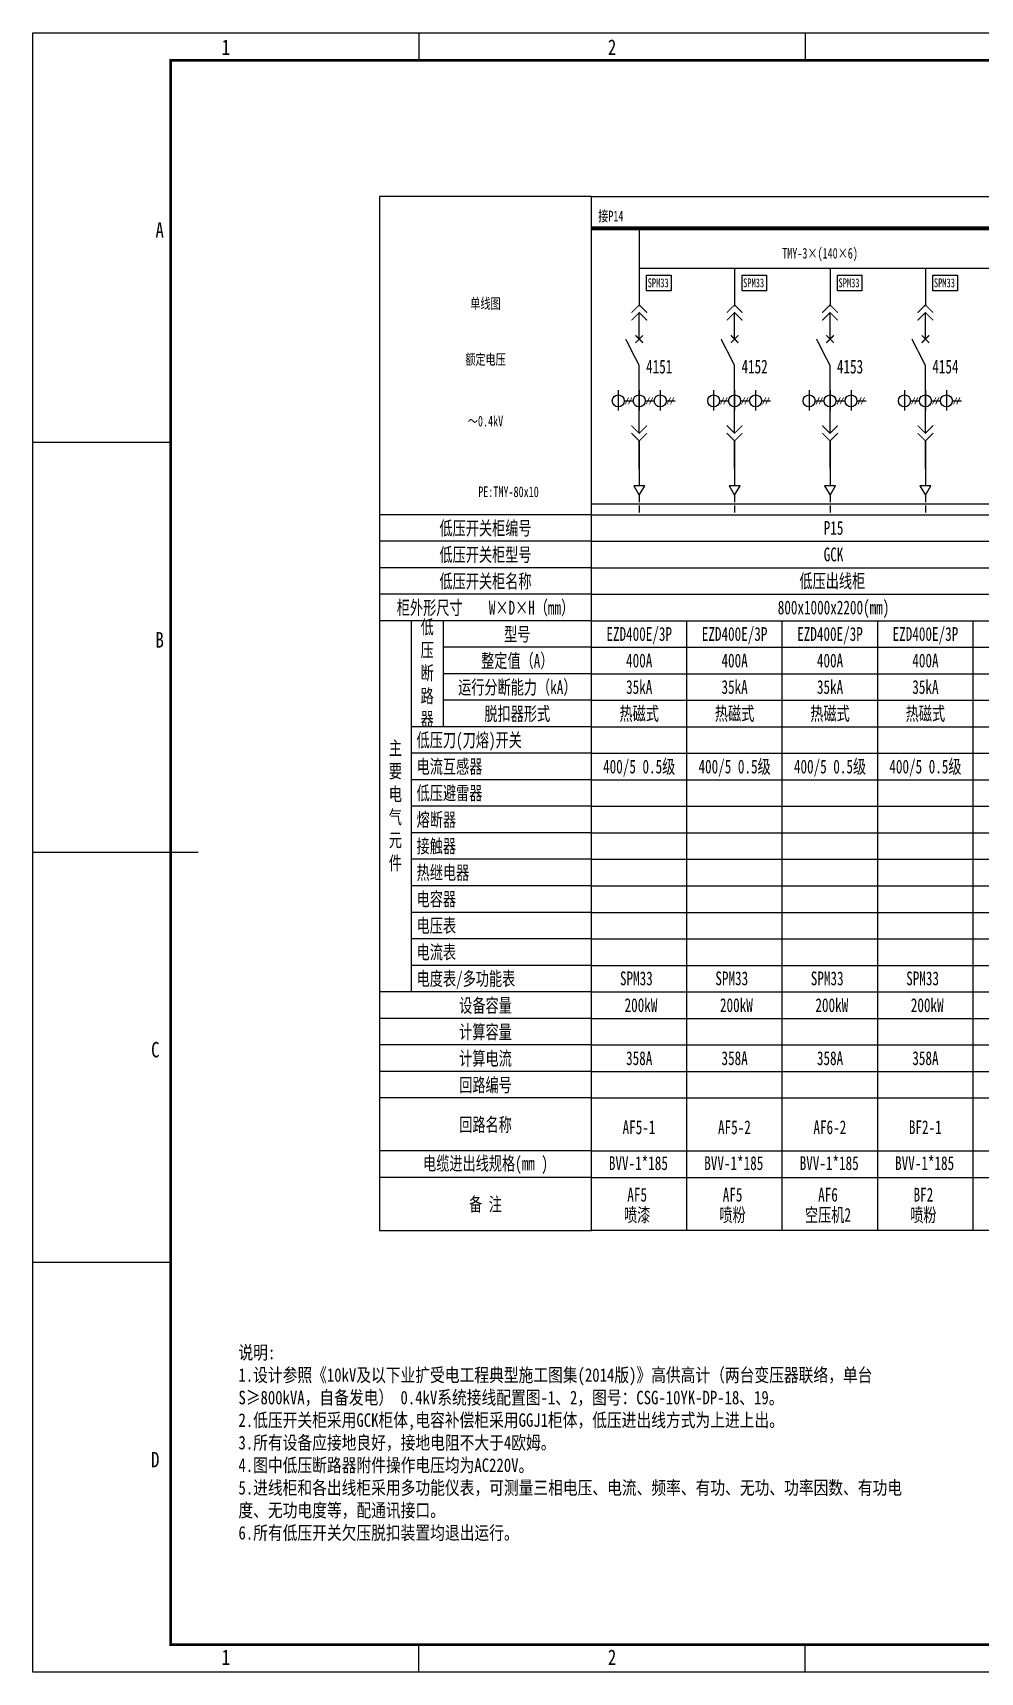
# Model space of a CAD drawing. Extents: x -700117 to -483644, y 1301776 to 1331476.
# Drawn here: x -571626 to -554453, y 1301776 to 1331476 of the extents above; entities that cross this region are included whole.
import ezdxf
from ezdxf.enums import TextEntityAlignment as Align

# ---------------------------------------------------------------- set-up
doc = ezdxf.new("R2010")
doc.units = 0
doc.header["$LTSCALE"] = 1000
doc.linetypes.add('DASH', pattern=[0.35, 0.25, -0.1])
doc.linetypes.add('DASHED2', pattern=[0.375, 0.25, -0.125])
doc.layers.get('0').update_dxf_attribs({"linetype": 'CONTINUOUS'})
for name, color, linetype in [('TK', 5, 'CONTINUOUS'), ('内框', 3, 'CONTINUOUS'), ('外框', 2, 'CONTINUOUS')]:
    doc.layers.add(name, color=color, linetype=linetype)
doc.styles.add('宋体', font='', dxfattribs={"width": 0.8, "height": 3.8})
doc.styles.add('宋体1', font='', dxfattribs={"width": 0.7})
doc.styles.get('宋体').set_extended_font_data('SimSun')
doc.styles.get('宋体1').set_extended_font_data('SimSun')

# ---------------------------------------------------------------- blocks, each defined once
blk = doc.blocks.new('集安A3图框')
at = {"layer": 'TK'}
for p, q in [((-35000, 29700), (-35000, 29200)), ((-28000, 29700), (-28000, 29200)), ((-39500, 22275), (-42000, 22275)), ((-39000, 14850), (-42000, 14850)), ((-39500, 7425), (-42000, 7425)), ((-35000, 0), (-35000, 500)), ((-28000, 0), (-28000, 500))]:
    blk.add_line(p, q, dxfattribs=at)
at = {"layer": '内框', "const_width": 50, "flags": 128}
blk.add_lwpolyline([(-39500, 500), (-39500, 29200), (-500, 29200), (-500, 500)], close=True, dxfattribs=at)
at = {"layer": '外框', "flags": 128}
blk.add_lwpolyline([(-42000, 0), (-42000, 29700), (0, 29700), (0, 0)], close=True, dxfattribs=at)
at = {"layer": 'TK', "style": '宋体', "width": 0.8}
for s, p in [('1', (-38500, 29300)), ('2', (-31500, 29300)), ('A', (-39700, 25988)), ('B', (-39700, 18562)), ('C', (-39779, 11138)), ('D', (-39780, 3712)), ('1', (-38500, 131)), ('2', (-31500, 131))]:
    blk.add_text(s, height=280, dxfattribs=at).set_placement(p, align=Align.CENTER)

msp = doc.modelspace()

# ---------------------------------------------------------------- linework, layer by layer
at = {"color": 7, "ltscale": 1000}
for p, q in [((-561499.2, 1328509.7), (-565341.6, 1328509.7)), ((-565341.6, 1328509.7), (-565341.6, 1309778.1)), ((-560634.5, 1327900.6), (-560634.5, 1326524.8)), ((-558905.2, 1327212.7), (-558905.2, 1326524.8)), ((-557175.8, 1327212.7), (-557175.8, 1326524.8)), ((-555446.5, 1327212.7), (-555446.5, 1326524.8)), ((-560634.5, 1326924.4), (-560634.5, 1326524.8)), ((-558905.2, 1326924.4), (-558905.2, 1326524.8)), ((-557175.8, 1326924.4), (-557175.8, 1326524.8)), ((-555446.5, 1326924.4), (-555446.5, 1326524.8)), ((-560634.5, 1325927), (-560634.5, 1326407.3)), ((-558905.2, 1325927), (-558905.2, 1326407.3)), ((-557175.8, 1325927), (-557175.8, 1326407.3)), ((-555446.5, 1325927), (-555446.5, 1326407.3)), ((-560634.5, 1324082), (-560634.5, 1323270.3)), ((-558905.2, 1324082), (-558905.2, 1323270.3)), ((-557175.8, 1324082), (-557175.8, 1323270.3)), ((-555446.5, 1324082), (-555446.5, 1323270.3)), ((-561499.2, 1322746.1), (-565341.6, 1322746.1)), ((-561499.2, 1322746.1), (-559769.9, 1322746.1)), ((-559769.9, 1322746.1), (-558040.5, 1322746.1)), ((-558040.5, 1322746.1), (-556311.1, 1322746.1)), ((-556311.1, 1322746.1), (-554581.8, 1322746.1)), ((-554581.8, 1322746.1), (-552852.4, 1322746.1)), ((-561499.2, 1322265.8), (-565341.6, 1322265.8)), ((-561499.2, 1322265.8), (-559769.9, 1322265.8)), ((-559769.9, 1322265.8), (-558040.5, 1322265.8)), ((-558040.5, 1322265.8), (-556311.1, 1322265.8)), ((-556311.1, 1322265.8), (-554581.8, 1322265.8)), ((-554581.8, 1322265.8), (-552852.4, 1322265.8)), ((-561499.2, 1321785.5), (-565341.6, 1321785.5)), ((-561499.2, 1321785.5), (-559769.9, 1321785.5)), ((-559769.9, 1321785.5), (-558040.5, 1321785.5)), ((-558040.5, 1321785.5), (-556311.1, 1321785.5)), ((-556311.1, 1321785.5), (-554581.8, 1321785.5)), ((-554581.8, 1321785.5), (-552852.4, 1321785.5)), ((-561499.2, 1321305.2), (-565341.6, 1321305.2)), ((-561499.2, 1321305.2), (-559769.9, 1321305.2)), ((-559769.9, 1321305.2), (-558040.5, 1321305.2)), ((-558040.5, 1321305.2), (-556311.1, 1321305.2)), ((-556311.1, 1321305.2), (-554581.8, 1321305.2)), ((-554581.8, 1321305.2), (-552852.4, 1321305.2)), ((-561499.2, 1320824.9), (-565341.6, 1320824.9)), ((-564188.9, 1320824.9), (-564188.9, 1318903.7)), ((-561499.2, 1320824.9), (-559769.9, 1320824.9)), ((-559769.9, 1309778.1), (-559769.9, 1320824.9)), ((-559769.9, 1320824.9), (-558040.5, 1320824.9)), ((-558040.5, 1309778.1), (-558040.5, 1320824.9)), ((-558040.5, 1320824.9), (-556311.1, 1320824.9)), ((-556311.1, 1309778.1), (-556311.1, 1320824.9)), ((-556311.1, 1320824.9), (-554581.8, 1320824.9)), ((-554581.8, 1309778.1), (-554581.8, 1320824.9)), ((-554581.8, 1320824.9), (-552852.4, 1320824.9)), ((-561499.2, 1320344.6), (-564188.9, 1320344.6)), ((-561499.2, 1320344.6), (-559769.9, 1320344.6)), ((-559769.9, 1320344.6), (-558040.5, 1320344.6)), ((-558040.5, 1320344.6), (-556311.1, 1320344.6)), ((-556311.1, 1320344.6), (-554581.8, 1320344.6)), ((-554581.8, 1320344.6), (-552852.4, 1320344.6)), ((-561499.2, 1319864.3), (-564188.9, 1319864.3)), ((-561499.2, 1319864.3), (-559769.9, 1319864.3)), ((-559769.9, 1319864.3), (-558040.5, 1319864.3)), ((-558040.5, 1319864.3), (-556311.1, 1319864.3)), ((-556311.1, 1319864.3), (-554581.8, 1319864.3)), ((-554581.8, 1319864.3), (-552852.4, 1319864.3)), ((-561499.2, 1319384), (-564188.9, 1319384)), ((-561499.2, 1319384), (-559769.9, 1319384)), ((-559769.9, 1319384), (-558040.5, 1319384)), ((-558040.5, 1319384), (-556311.1, 1319384)), ((-556311.1, 1319384), (-554581.8, 1319384)), ((-554581.8, 1319384), (-552852.4, 1319384)), ((-561499.2, 1318903.7), (-564765.2, 1318903.7)), ((-561499.2, 1318903.7), (-559769.9, 1318903.7)), ((-559769.9, 1318903.7), (-558040.5, 1318903.7)), ((-558040.5, 1318903.7), (-556311.1, 1318903.7)), ((-556311.1, 1318903.7), (-554581.8, 1318903.7)), ((-554581.8, 1318903.7), (-552852.4, 1318903.7)), ((-561499.2, 1318423.4), (-564765.2, 1318423.4)), ((-561499.2, 1318423.4), (-559769.9, 1318423.4)), ((-559769.9, 1318423.4), (-558040.5, 1318423.4)), ((-558040.5, 1318423.4), (-556311.1, 1318423.4)), ((-556311.1, 1318423.4), (-554581.8, 1318423.4)), ((-554581.8, 1318423.4), (-552852.4, 1318423.4)), ((-561499.2, 1317943.1), (-564765.2, 1317943.1)), ((-561499.2, 1317943.1), (-559769.9, 1317943.1)), ((-559769.9, 1317943.1), (-558040.5, 1317943.1)), ((-558040.5, 1317943.1), (-556311.1, 1317943.1)), ((-556311.1, 1317943.1), (-554581.8, 1317943.1)), ((-554581.8, 1317943.1), (-552852.4, 1317943.1)), ((-561499.2, 1317462.8), (-564765.2, 1317462.8)), ((-561499.2, 1317462.8), (-559769.9, 1317462.8)), ((-559769.9, 1317462.8), (-558040.5, 1317462.8)), ((-558040.5, 1317462.8), (-556311.1, 1317462.8)), ((-556311.1, 1317462.8), (-554581.8, 1317462.8)), ((-554581.8, 1317462.8), (-552852.4, 1317462.8)), ((-561499.2, 1316982.6), (-564765.2, 1316982.6)), ((-561499.2, 1316502.3), (-564765.2, 1316502.3)), ((-561499.2, 1316022), (-564765.2, 1316022)), ((-561499.2, 1315541.7), (-564765.2, 1315541.7)), ((-561499.2, 1315541.7), (-559769.9, 1315541.7)), ((-559769.9, 1315541.7), (-558040.5, 1315541.7)), ((-558040.5, 1315541.7), (-556311.1, 1315541.7)), ((-556311.1, 1315541.7), (-554581.8, 1315541.7)), ((-554581.8, 1315541.7), (-552852.4, 1315541.7)), ((-561499.2, 1315061.4), (-564765.2, 1315061.4)), ((-561499.2, 1315061.4), (-559769.9, 1315061.4)), ((-559769.9, 1315061.4), (-558040.5, 1315061.4)), ((-558040.5, 1315061.4), (-556311.1, 1315061.4)), ((-556311.1, 1315061.4), (-554581.8, 1315061.4)), ((-554581.8, 1315061.4), (-552852.4, 1315061.4)), ((-561499.2, 1314581.1), (-564765.2, 1314581.1)), ((-561499.2, 1314581.1), (-559769.9, 1314581.1)), ((-559769.9, 1314581.1), (-558040.5, 1314581.1)), ((-558040.5, 1314581.1), (-556311.1, 1314581.1)), ((-556311.1, 1314581.1), (-554581.8, 1314581.1)), ((-554581.8, 1314581.1), (-552852.4, 1314581.1)), ((-561499.2, 1314100.8), (-565341.6, 1314100.8)), ((-561499.2, 1314100.8), (-559769.9, 1314100.8)), ((-559769.9, 1314100.8), (-558040.5, 1314100.8)), ((-558040.5, 1314100.8), (-556311.1, 1314100.8)), ((-556311.1, 1314100.8), (-554581.8, 1314100.8)), ((-554581.8, 1314100.8), (-552852.4, 1314100.8)), ((-561499.2, 1313620.5), (-565341.6, 1313620.5)), ((-561499.2, 1313620.5), (-559769.9, 1313620.5)), ((-559769.9, 1313620.5), (-558040.5, 1313620.5)), ((-558040.5, 1313620.5), (-556311.1, 1313620.5)), ((-556311.1, 1313620.5), (-554581.8, 1313620.5)), ((-554581.8, 1313620.5), (-552852.4, 1313620.5)), ((-561499.2, 1313140.2), (-565341.6, 1313140.2)), ((-561499.2, 1313140.2), (-559769.9, 1313140.2)), ((-559769.9, 1313140.2), (-558040.5, 1313140.2)), ((-558040.5, 1313140.2), (-556311.1, 1313140.2)), ((-556311.1, 1313140.2), (-554581.8, 1313140.2)), ((-554581.8, 1313140.2), (-552852.4, 1313140.2)), ((-561499.2, 1312659.9), (-565341.6, 1312659.9)), ((-561499.2, 1312659.9), (-559769.9, 1312659.9)), ((-559769.9, 1312659.9), (-558040.5, 1312659.9)), ((-558040.5, 1312659.9), (-556311.1, 1312659.9)), ((-556311.1, 1312659.9), (-554581.8, 1312659.9)), ((-554581.8, 1312659.9), (-552852.4, 1312659.9)), ((-561499.2, 1312179.6), (-565341.6, 1312179.6)), ((-561499.2, 1312179.6), (-559769.9, 1312179.6)), ((-559769.9, 1312179.6), (-558040.5, 1312179.6)), ((-558040.5, 1312179.6), (-556311.1, 1312179.6)), ((-556311.1, 1312179.6), (-554581.8, 1312179.6)), ((-554581.8, 1312179.6), (-552852.4, 1312179.6)), ((-561499.2, 1311219), (-565341.6, 1311219)), ((-561499.2, 1311219), (-559769.9, 1311219)), ((-559769.9, 1311219), (-558040.5, 1311219)), ((-558040.5, 1311219), (-556311.1, 1311219)), ((-556311.1, 1311219), (-554581.8, 1311219)), ((-554581.8, 1311219), (-552852.4, 1311219)), ((-561499.2, 1310738.7), (-565341.6, 1310738.7)), ((-561499.2, 1310738.7), (-559769.9, 1310738.7)), ((-559769.9, 1310738.7), (-558040.5, 1310738.7)), ((-558040.5, 1310738.7), (-556311.1, 1310738.7)), ((-556311.1, 1310738.7), (-554581.8, 1310738.7)), ((-554581.8, 1310738.7), (-552852.4, 1310738.7)), ((-565341.6, 1309778.1), (-561499.2, 1309778.1)), ((-559769.9, 1309778.1), (-561499.2, 1309778.1)), ((-558040.5, 1309778.1), (-559769.9, 1309778.1)), ((-556311.1, 1309778.1), (-558040.5, 1309778.1)), ((-554581.8, 1309778.1), (-556311.1, 1309778.1)), ((-552852.4, 1309778.1), (-554581.8, 1309778.1))]:
    msp.add_line(p, q, dxfattribs=at)
at = {"color": 3}
msp.add_line((-561499.2, 1309778.1), (-561499.2, 1328509.7), dxfattribs=at)
at = {"color": 7}
for p, q in [((-561499.2, 1328509.7), (-552852.4, 1328509.7)), ((-560634.5, 1324220.4), (-560634.5, 1325446.7)), ((-558905.2, 1324220.4), (-558905.2, 1325446.7)), ((-557175.8, 1324220.4), (-557175.8, 1325446.7)), ((-555446.5, 1324220.4), (-555446.5, 1325446.7)), ((-561014.8, 1325002.8), (-561014.8, 1324633.2)), ((-560634.5, 1325002.8), (-560634.5, 1324633.2)), ((-560254.2, 1325002.8), (-560254.2, 1324633.2)), ((-559285.5, 1325002.8), (-559285.5, 1324633.2)), ((-558905.2, 1325002.8), (-558905.2, 1324633.2)), ((-558524.9, 1325002.8), (-558524.9, 1324633.2)), ((-557556.1, 1325002.8), (-557556.1, 1324633.2)), ((-557175.8, 1325002.8), (-557175.8, 1324633.2)), ((-556795.5, 1325002.8), (-556795.5, 1324633.2)), ((-555826.8, 1325002.8), (-555826.8, 1324633.2)), ((-555446.5, 1325002.8), (-555446.5, 1324633.2)), ((-555066.2, 1325002.8), (-555066.2, 1324633.2)), ((-560903.9, 1324808.3), (-560742.6, 1324808.3)), ((-560523.7, 1324808.3), (-560362.3, 1324808.3)), ((-560143.4, 1324808.3), (-559982, 1324808.3)), ((-559174.6, 1324808.3), (-559013.2, 1324808.3)), ((-558794.3, 1324808.3), (-558633, 1324808.3)), ((-558414, 1324808.3), (-558252.7, 1324808.3)), ((-557445.2, 1324808.3), (-557283.9, 1324808.3)), ((-557064.9, 1324808.3), (-556903.6, 1324808.3)), ((-556684.7, 1324808.3), (-556523.3, 1324808.3)), ((-555715.9, 1324808.3), (-555554.5, 1324808.3)), ((-555335.6, 1324808.3), (-555174.2, 1324808.3)), ((-554955.3, 1324808.3), (-554794, 1324808.3)), ((-560634.5, 1323581.9), (-560634.5, 1324082)), ((-558905.2, 1323581.9), (-558905.2, 1324082)), ((-557175.8, 1323581.9), (-557175.8, 1324082)), ((-555446.5, 1323581.9), (-555446.5, 1324082)), ((-564765.2, 1320824.9), (-564765.2, 1314100.8)), ((-561499.2, 1316982.6), (-559769.9, 1316982.6)), ((-559769.9, 1316982.6), (-558040.5, 1316982.6)), ((-558040.5, 1316982.6), (-556311.1, 1316982.6)), ((-556311.1, 1316982.6), (-554581.8, 1316982.6)), ((-554581.8, 1316982.6), (-552852.4, 1316982.6)), ((-561499.2, 1316502.3), (-559769.9, 1316502.3)), ((-559769.9, 1316502.3), (-558040.5, 1316502.3)), ((-558040.5, 1316502.3), (-556311.1, 1316502.3)), ((-556311.1, 1316502.3), (-554581.8, 1316502.3)), ((-554581.8, 1316502.3), (-552852.4, 1316502.3)), ((-561499.2, 1316022), (-559769.9, 1316022)), ((-559769.9, 1316022), (-558040.5, 1316022)), ((-558040.5, 1316022), (-556311.1, 1316022)), ((-556311.1, 1316022), (-554581.8, 1316022)), ((-554581.8, 1316022), (-552852.4, 1316022))]:
    msp.add_line(p, q, dxfattribs=at)
at = {"color": 3, "ltscale": 1000}
msp.add_line((-561499.2, 1309778.1), (-561499.2, 1328509.7), dxfattribs=at)
msp.add_line((-560634.5, 1327212.7), (-553717.1, 1327212.7))
at = {"color": 7, "lineweight": 9}
for p, q in [((-560828.7, 1324867), (-560887.4, 1324749.6)), ((-560770, 1324867), (-560828.7, 1324749.6)), ((-560448.4, 1324867), (-560507.2, 1324749.6)), ((-560389.7, 1324867), (-560448.4, 1324749.6)), ((-560068.2, 1324867), (-560126.9, 1324749.6)), ((-560009.4, 1324867), (-560068.2, 1324749.6)), ((-559099.4, 1324867), (-559158.1, 1324749.6)), ((-559040.7, 1324867), (-559099.4, 1324749.6)), ((-558719.1, 1324867), (-558777.8, 1324749.6)), ((-558660.4, 1324867), (-558719.1, 1324749.6)), ((-558338.8, 1324867), (-558397.5, 1324749.6)), ((-558280.1, 1324867), (-558338.8, 1324749.6)), ((-557370, 1324867), (-557428.7, 1324749.6)), ((-557311.3, 1324867), (-557370, 1324749.6)), ((-556989.7, 1324867), (-557048.4, 1324749.6)), ((-556931, 1324867), (-556989.7, 1324749.6)), ((-556609.5, 1324867), (-556668.2, 1324749.6)), ((-556550.7, 1324867), (-556609.5, 1324749.6)), ((-555640.7, 1324867), (-555699.4, 1324749.6)), ((-555582, 1324867), (-555640.7, 1324749.6)), ((-555260.4, 1324867), (-555319.1, 1324749.6)), ((-555201.7, 1324867), (-555260.4, 1324749.6)), ((-554880.1, 1324867), (-554938.8, 1324749.6)), ((-554821.4, 1324867), (-554880.1, 1324749.6))]:
    msp.add_line(p, q, dxfattribs=at)
at = {"color": 7, "linetype": 'DASH', "ltscale": 50}
msp.add_line((-533829.5, 1322938.2), (-561499.2, 1322938.2), dxfattribs=at)
at = {"color": 7, "linetype": 'DASHED2', "ltscale": 0.5}
for p, q in [((-560634.5, 1323097.4), (-560634.5, 1322746.1)), ((-560634.5, 1323097.4), (-560634.5, 1322746.1)), ((-558905.2, 1323097.4), (-558905.2, 1322746.1)), ((-558905.2, 1323097.4), (-558905.2, 1322746.1)), ((-557175.8, 1323097.4), (-557175.8, 1322746.1)), ((-557175.8, 1323097.4), (-557175.8, 1322746.1)), ((-555446.5, 1323097.4), (-555446.5, 1322746.1)), ((-555446.5, 1323097.4), (-555446.5, 1322746.1))]:
    msp.add_line(p, q, dxfattribs=at)
at = {"color": 7, "const_width": 76.8}
for points in [[(-561499.2, 1327933.3), (-559769.9, 1327933.3)], [(-559769.9, 1327933.3), (-558040.5, 1327933.3)], [(-558040.5, 1327933.3), (-556311.1, 1327933.3)], [(-556311.1, 1327933.3), (-554581.8, 1327933.3)], [(-554581.8, 1327933.3), (-552852.4, 1327933.3)]]:
    msp.add_lwpolyline(points, dxfattribs=at)
at = {"color": 7, "ltscale": 10}
for points in [[(-560499.5, 1327084.9), (-560055.7, 1327084.9), (-560055.7, 1326800), (-560499.5, 1326800)], [(-558770.1, 1327084.9), (-558326.3, 1327084.9), (-558326.3, 1326800), (-558770.1, 1326800)], [(-557040.8, 1327084.9), (-556597, 1327084.9), (-556597, 1326800), (-557040.8, 1326800)], [(-555311.4, 1327084.9), (-554867.6, 1327084.9), (-554867.6, 1326800), (-555311.4, 1326800)]]:
    msp.add_lwpolyline(points, close=True, dxfattribs=at)
at = {"color": 7, "ltscale": 1000}
for points, const_width in [([(-560493.2, 1326404.4), (-560634.5, 1326545.6), (-560775.8, 1326404.4)], 19.2), ([(-560493.2, 1326266), (-560634.5, 1326407.3), (-560775.8, 1326266)], 19.2), ([(-558763.9, 1326404.4), (-558905.2, 1326545.6), (-559046.5, 1326404.4)], 19.2), ([(-558763.9, 1326266), (-558905.2, 1326407.3), (-559046.5, 1326266)], 19.2), ([(-557034.5, 1326404.4), (-557175.8, 1326545.6), (-557317.1, 1326404.4)], 19.2), ([(-557034.5, 1326266), (-557175.8, 1326407.3), (-557317.1, 1326266)], 19.2), ([(-555305.2, 1326404.4), (-555446.5, 1326545.6), (-555587.7, 1326404.4)], 19.2), ([(-555305.2, 1326266), (-555446.5, 1326407.3), (-555587.7, 1326266)], 19.2), ([(-560879.3, 1325927), (-560634.5, 1325446.7)], 24), ([(-560702.5, 1325859.1), (-560566.6, 1325994.9)], 24), ([(-560702.5, 1325994.9), (-560566.6, 1325859.1)], 24), ([(-559149.9, 1325927), (-558905.2, 1325446.7)], 24), ([(-558973.1, 1325859.1), (-558837.3, 1325994.9)], 24), ([(-558973.1, 1325994.9), (-558837.3, 1325859.1)], 24), ([(-557420.5, 1325927), (-557175.8, 1325446.7)], 24), ([(-557243.7, 1325859.1), (-557107.9, 1325994.9)], 24), ([(-557243.7, 1325994.9), (-557107.9, 1325859.1)], 24), ([(-555691.2, 1325927), (-555446.5, 1325446.7)], 24), ([(-555514.4, 1325859.1), (-555378.5, 1325994.9)], 24), ([(-555514.4, 1325994.9), (-555378.5, 1325859.1)], 24), ([(-560493.2, 1324361.6), (-560634.5, 1324220.4), (-560775.8, 1324361.6)], 19.2), ([(-558763.9, 1324361.6), (-558905.2, 1324220.4), (-559046.5, 1324361.6)], 19.2), ([(-557034.5, 1324361.6), (-557175.8, 1324220.4), (-557317.1, 1324361.6)], 19.2), ([(-555305.2, 1324361.6), (-555446.5, 1324220.4), (-555587.7, 1324361.6)], 19.2), ([(-560493.2, 1324223.3), (-560634.5, 1324082), (-560775.8, 1324223.3)], 19.2), ([(-558763.9, 1324223.3), (-558905.2, 1324082), (-559046.5, 1324223.3)], 19.2), ([(-557034.5, 1324223.3), (-557175.8, 1324082), (-557317.1, 1324223.3)], 19.2), ([(-555305.2, 1324223.3), (-555446.5, 1324082), (-555587.7, 1324223.3)], 19.2)]:
    msp.add_lwpolyline(points, dxfattribs=dict(at, const_width=const_width))
for points in [[(-560634.5, 1323097.4), (-560534.7, 1323270.3), (-560734.4, 1323270.3)], [(-560634.5, 1323097.4), (-560534.7, 1323270.3), (-560734.4, 1323270.3)], [(-558905.2, 1323097.4), (-558805.3, 1323270.3), (-559005, 1323270.3)], [(-558905.2, 1323097.4), (-558805.3, 1323270.3), (-559005, 1323270.3)], [(-557175.8, 1323097.4), (-557076, 1323270.3), (-557275.6, 1323270.3)], [(-557175.8, 1323097.4), (-557076, 1323270.3), (-557275.6, 1323270.3)], [(-555446.5, 1323097.4), (-555346.6, 1323270.3), (-555546.3, 1323270.3)], [(-555446.5, 1323097.4), (-555346.6, 1323270.3), (-555546.3, 1323270.3)]]:
    msp.add_lwpolyline(points, close=True, dxfattribs=at)
at = {"color": 7}
for centre in [(-561014.8, 1324808.3), (-560634.5, 1324808.3), (-560254.2, 1324808.3), (-559285.5, 1324808.3), (-558905.2, 1324808.3), (-558524.9, 1324808.3), (-557556.1, 1324808.3), (-557175.8, 1324808.3), (-556795.5, 1324808.3), (-555826.8, 1324808.3), (-555446.5, 1324808.3), (-555066.2, 1324808.3)]:
    msp.add_circle(centre, 108.1, dxfattribs=at)

# ---------------------------------------------------------------- block references
at = {"color": 5, "rotation": 6.670106611340577e-09}
msp.add_blockref('集安A3图框', (-529626.2, 1301776), dxfattribs=at)

# ---------------------------------------------------------------- texts
at = {"color": 7, "ltscale": 1000, "style": '宋体1', "width": 0.7}
for s, height, p in [('接P14', 192.12, (-561378, 1328060.3)), ('TMY-3×(140×6)', 192.118, (-558042.9, 1327386.5)), ('PE:TMY-80x10', 192.118, (-563552.4, 1323065.2)), ('SPM33', 249.75, (-560983.5, 1314220.8)), ('SPM33', 249.75, (-559254.1, 1314220.8)), ('SPM33', 249.75, (-557524.7, 1314220.8)), ('SPM33', 249.75, (-555795.4, 1314220.8)), ('BVV-1*185', 249.75, (-561184.6, 1310873.6)), ('BVV-1*185', 249.75, (-559455.3, 1310873.6)), ('BVV-1*185', 249.75, (-557725.9, 1310873.6)), ('BVV-1*185', 249.75, (-555996.6, 1310873.6))]:
    msp.add_text(s, height=height, rotation=0, dxfattribs=at).set_placement(p)
at = {"color": 7, "style": '宋体', "width": 0.7}
for p in [(-560481.3, 1326865.9), (-558751.9, 1326865.9), (-557022.5, 1326865.9), (-555293.2, 1326865.9)]:
    msp.add_text('SPM33', height=160.5, rotation=0, dxfattribs=at).set_placement(p)
at = {"color": 7, "ltscale": 1000, "style": '宋体1', "width": 0.7}
for s, height, p in [('单线图', 192.12, (-563420.4, 1326573.1)), ('额定电压', 192.12, (-563420.4, 1325559.8)), ('～0.4kV', 192.12, (-563420.4, 1324441.6)), ('P15', 249.75, (-557112, 1322505.9)), ('GCK', 249.75, (-557112, 1322025.6)), ('低压出线柜', 249.75, (-557134.1, 1321545.4)), ('800x1000x2200(mm)', 249.754, (-557112, 1321065.1)), ('EZD400E/3P', 249.75, (-560634.5, 1320584.8)), ('EZD400E/3P', 249.75, (-558905.2, 1320584.8)), ('EZD400E/3P', 249.75, (-557175.8, 1320584.8)), ('EZD400E/3P', 249.75, (-555446.5, 1320584.8)), ('400A', 249.75, (-560634.5, 1320104.5)), ('400A', 249.75, (-558905.2, 1320104.5)), ('400A', 249.75, (-557175.8, 1320104.5)), ('400A', 249.75, (-555446.5, 1320104.5)), ('35kA', 249.75, (-560634.5, 1319624.2)), ('35kA', 249.75, (-558905.2, 1319624.2)), ('35kA', 249.75, (-557175.8, 1319624.2)), ('35kA', 249.75, (-555446.5, 1319624.2)), ('热磁式', 249.75, (-560634.5, 1319143.9)), ('热磁式', 249.75, (-558905.2, 1319143.9)), ('热磁式', 249.75, (-557175.8, 1319143.9)), ('热磁式', 249.75, (-555446.5, 1319143.9)), ('400/5 0.5级', 249.75, (-560634.5, 1318183.3)), ('400/5 0.5级', 249.75, (-558905.2, 1318183.3)), ('400/5 0.5级', 249.75, (-557175.8, 1318183.3)), ('400/5 0.5级', 249.75, (-555446.5, 1318183.3)), ('200kW', 249.75, (-560602.2, 1313860.6)), ('200kW', 249.75, (-558872.9, 1313860.6)), ('200kW', 249.75, (-557143.5, 1313860.6)), ('200kW', 249.75, (-555414.2, 1313860.6)), ('358A', 249.75, (-560634.5, 1312900)), ('358A', 249.75, (-558905.2, 1312900)), ('358A', 249.75, (-557175.8, 1312900)), ('358A', 249.75, (-555446.5, 1312900)), ('AF5-1', 249.75, (-560638, 1311648.3)), ('AF5-2', 249.75, (-558908.7, 1311648.3)), ('AF6-2', 249.75, (-557179.3, 1311648.3)), ('BF2-1', 249.75, (-555450, 1311648.3)), ('AF5', 249.75, (-560671.5, 1310426.7)), ('AF5', 249.75, (-558942.1, 1310426.7)), ('AF6', 249.75, (-557212.8, 1310426.7)), ('BF2', 249.75, (-555483.4, 1310426.7)), ('喷漆', 249.75, (-560671.5, 1310060.6)), ('喷粉', 249.75, (-558942.1, 1310060.6)), ('空压机2', 249.75, (-557212.8, 1310060.6)), ('喷粉', 249.75, (-555483.4, 1310060.6))]:
    msp.add_text(s, height=height, rotation=0, dxfattribs=at).set_placement(p, align=Align.MIDDLE_CENTER)
for s, height, p in [('4151', 249.75, (-560272.3, 1325426.6)), ('4152', 249.75, (-558542.9, 1325426.6)), ('4153', 249.75, (-556813.6, 1325426.6)), ('4154', 249.75, (-555084.2, 1325426.6)), ('低压开关柜编号', 249.75, (-563420.4, 1322506)), ('低压开关柜型号', 249.75, (-563420.4, 1322025.7)), ('低压开关柜名称', 249.75, (-563420.4, 1321545.4)), ('柜外形尺寸    W×D×H（mm）', 249.754, (-563420.4, 1321065.1)), ('型号', 249.75, (-562844, 1320584.8)), ('整定值（A）', 249.75, (-562844, 1320104.5)), ('运行分断能力（kA）', 249.75, (-562844, 1319624.2)), ('脱扣器形式', 249.75, (-562844, 1319143.9)), ('设备容量', 249.75, (-563420.4, 1313860.6)), ('计算容量', 249.75, (-563420.4, 1313380.3)), ('计算电流', 249.75, (-563420.4, 1312900)), ('回路编号', 249.75, (-563420.4, 1312419.7)), ('回路名称', 249.75, (-563420.4, 1311699.3)), ('电缆进出线规格(mm )', 249.754, (-563420.4, 1310978.9)), ('备 注', 249.75, (-563420.4, 1310258.4))]:
    msp.add_text(s, height=height, rotation=0, dxfattribs=at).set_placement(p, align=Align.MIDDLE)
for s, p in [('低压刀(刀熔)开关', (-564669.2, 1318663.6)), ('电流互感器', (-564669.2, 1318183.3)), ('低压避雷器', (-564669.2, 1317703)), ('熔断器', (-564669.2, 1317222.7)), ('接触器', (-564669.2, 1316742.4)), ('热继电器', (-564669.2, 1316262.1)), ('电容器', (-564669.2, 1315781.8)), ('电压表', (-564669.2, 1315301.5)), ('电流表', (-564669.2, 1314821.2)), ('电度表/多功能表', (-564669.2, 1314340.9))]:
    msp.add_text(s, height=249.75, rotation=0, dxfattribs=at).set_placement(p, align=Align.MIDDLE_LEFT)
at = {"color": 7, "ltscale": 1000, "char_height": 249.8, "width": 576.355, "attachment_point": 5, "rotation": 0, "style": '宋体1'}
for s, insert in [('低\\P压\\P断\\P路\\P器', (-564477, 1319864.3)), ('主\\P要\\P电\\P气\\P元\\P件', (-565053.4, 1317462.8))]:
    msp.add_mtext(s, dxfattribs=dict(at, insert=insert))
at = {"color": 0, "insert": (-567898.1, 1307691), "char_height": 38.4873, "width": 12389.577, "attachment_point": 1, "style": '宋体'}
msp.add_mtext('{\\H6.365x;说明:\\P1.设计参照《10kV及以下业扩受电工程典型施工图集(2014版)》高供高计（两台变压器联络，单台S\\C7;≥\\C256;800kVA，自备发电） 0.4kV系统接线配置图-1、2，图号：CSG-10YK-DP-18、19\\C0;。\\P2.低压开关柜采用GCK柜体,电容补偿柜采用GGJ1柜体，低压进出线方式为上进上出。\\P3.所有设备应接地良好，接地电阻不大于4欧姆。\\P4.图中低压断路器附件操作电压均为AC220V。\\P5.进线柜和各出线柜采用多功能仪表，可测量三相电压、电流、频率、有功、无功、功率因数、有功电度、无功电度等，配通讯接口。\\P6.所有低压开关欠压脱扣装置均退出运行。}', dxfattribs=at)

doc.saveas('drawing.dxf')
